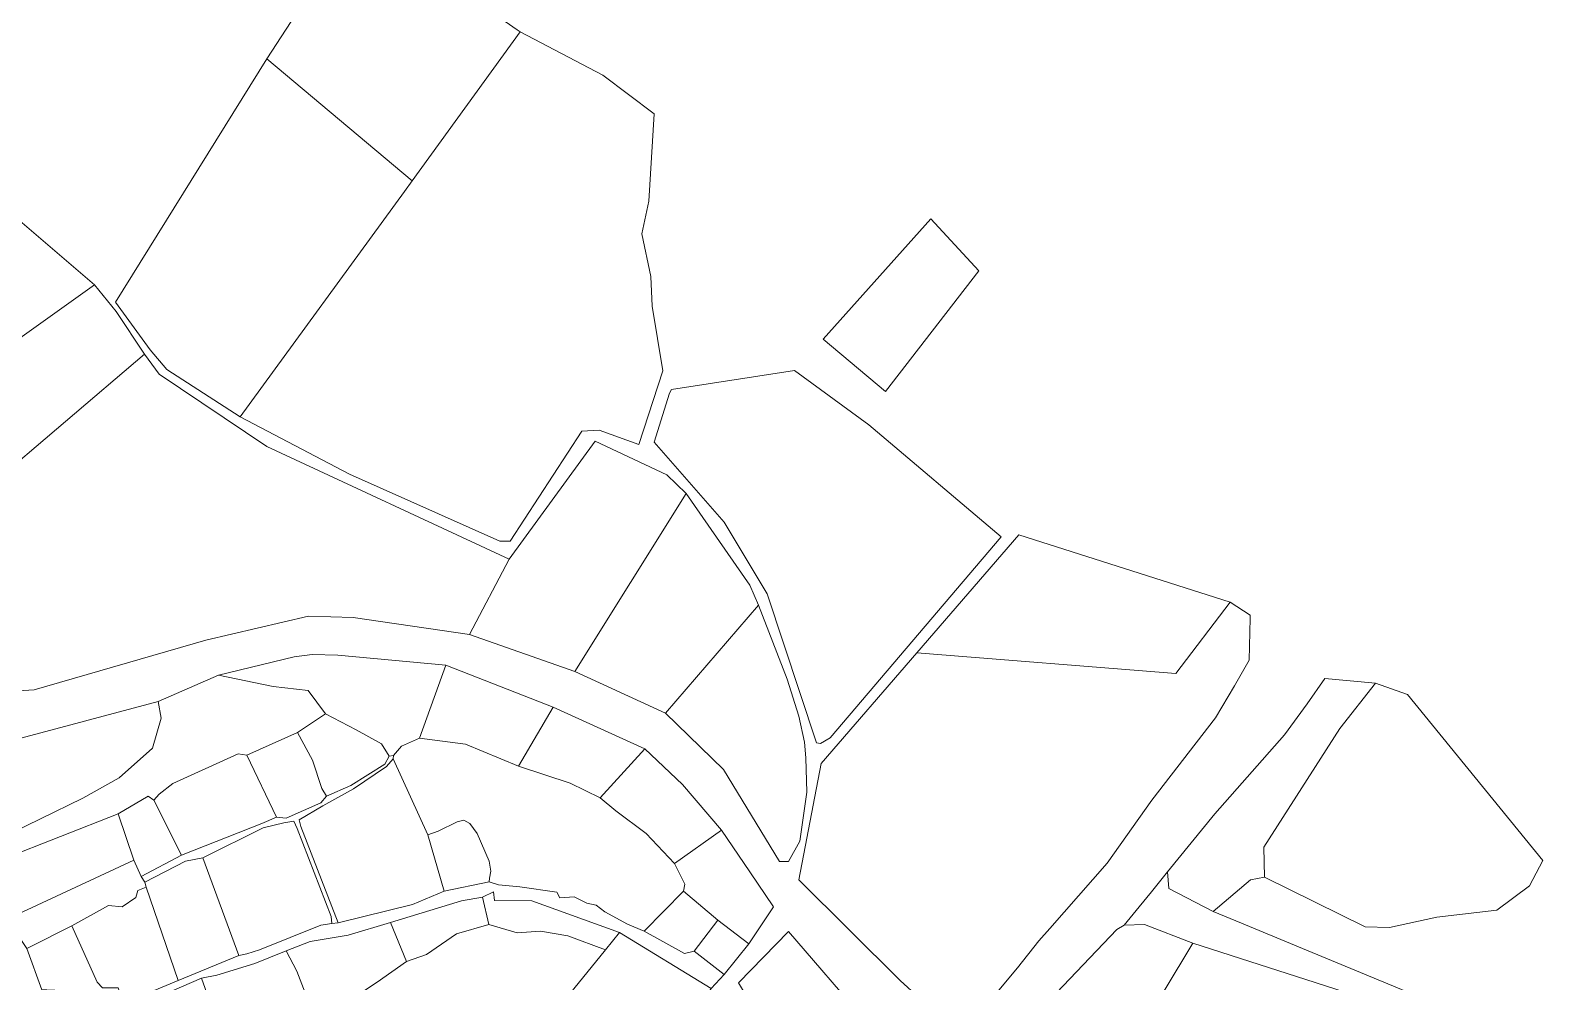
# Model space of a CAD drawing. Header units: metres. Extents: x 542555 to 550520, y 1840485 to 1846995.
# Drawn here: x 549451.6 to 549854.7, y 1844252.6 to 1844506.2 of the extents above; entities that cross this region are included whole.
import ezdxf

# ---------------------------------------------------------------- set-up
doc = ezdxf.new("R2010")
doc.units = ezdxf.units.M
doc.header["$MEASUREMENT"] = 0
doc.layers.add('Level 30', color=7, linetype='Continuous', lineweight=0)

msp = doc.modelspace()

# ---------------------------------------------------------------- linework, layer by layer
at = {"layer": 'Level 30', "color": 7, "linetype": 'Continuous', "lineweight": 0, "flags": 128}
for points in [[(549581.39, 1844506.34), (549582.14, 1844505.76), (549553.39, 1844466.06), (549514.62, 1844498.6), (549538.88, 1844535.9), (549581.39, 1844506.34)], [(549620.19, 1844415.47), (549613.81, 1844395.84), (549603.26, 1844399.63), (549598.61, 1844399.33), (549579.51, 1844370.01), (549576.76, 1844370.07), (549536.68, 1844387.91), (549507.57, 1844403.21), (549551.34, 1844463.23), (549553.39, 1844466.06), (549582.14, 1844505.76), (549604.19, 1844494.21), (549617.91, 1844483.89), (549616.44, 1844460.67), (549614.57, 1844451.95), (549616.98, 1844440.61), (549617.35, 1844432.71), (549620.19, 1844415.47)], [(549514.62, 1844498.6), (549553.39, 1844466.06), (549551.34, 1844463.23), (549507.57, 1844403.21), (549488.01, 1844415.8), (549483.6, 1844421.05), (549474.31, 1844433.71), (549514.62, 1844498.6)], [(549468.75, 1844438.36), (549415.75, 1844400.63), (549391.19, 1844425.83), (549446.35, 1844457.57), (549468.75, 1844438.36)], [(549679.55, 1844409.89), (549662.93, 1844423.91), (549691.66, 1844455.92), (549704.45, 1844442.11), (549679.55, 1844409.89)], [(549482.01, 1844419.84), (549439.83, 1844383.98), (549415.75, 1844400.63), (549468.75, 1844438.36), (549474.47, 1844431.23), (549482.01, 1844419.84)], [(549579.21, 1844365.22), (549568.67, 1844345.12), (549537.66, 1844349.65), (549525.8, 1844350.01), (549498.42, 1844343.65), (549452.6, 1844330.4), (549445.61, 1844329.95), (549430.19, 1844334.94), (549416.01, 1844344.99), (549424.35, 1844357.09), (549439.83, 1844383.98), (549482.01, 1844419.84), (549485.99, 1844414.55), (549514.64, 1844395.26), (549579.21, 1844365.22)], [(549655.3, 1844415.5), (549675.14, 1844401.08), (549710.4, 1844371.2), (549664.77, 1844317.6), (549662.21, 1844316.09), (549661.14, 1844316.33), (549648.01, 1844355.99), (549636.58, 1844375.08), (549617.88, 1844396.41), (549621.98, 1844409.51), (549622.55, 1844410.49), (549655.3, 1844415.5)], [(549626.46, 1844382.78), (549596.73, 1844335.3), (549568.67, 1844345.12), (549579.21, 1844365.22), (549602.18, 1844396.67), (549621.25, 1844387.67), (549626.46, 1844382.78)], [(549645.7, 1844352.97), (549620.94, 1844324.23), (549596.73, 1844335.3), (549626.46, 1844382.78), (549643.43, 1844358.34), (549645.7, 1844352.97)], [(549715.1, 1844371.68), (549771.43, 1844353.78), (549756.95, 1844334.73), (549687.9, 1844340.3), (549715.1, 1844371.68)], [(549658.32, 1844312.26), (549658.6, 1844303.14), (549656.68, 1844290.05), (549653.68, 1844284.63), (549651.29, 1844284.67), (549636.41, 1844309.17), (549620.94, 1844324.23), (549645.7, 1844352.97), (549653.34, 1844333.25), (549656.47, 1844323.38), (549657.94, 1844316.45), (549658.32, 1844312.26)], [(549772.61, 1844331.48), (549767.51, 1844322.96), (549750.52, 1844301), (549738.6, 1844284.18), (549723.32, 1844266.76), (549720.38, 1844263.52), (549714.71, 1844256.35), (549710.19, 1844250.89), (549707.64, 1844247.71), (549706.6952, 1844246.9536), (549704.18, 1844244.94), (549703.0347, 1844244.9096), (549695.14, 1844244.7), (549688.48, 1844248.35), (549683.45, 1844252.93), (549656.49, 1844279.73), (549662.37, 1844310.75), (549687.9, 1844340.3), (549756.95, 1844334.73), (549771.43, 1844353.78), (549776.75, 1844350.29), (549776.7343, 1844349.5062), (549776.51, 1844338.29), (549772.61, 1844331.48)], [(549562.37, 1844336.97), (549555.3, 1844317.51), (549550.57, 1844315.43), (549548.39, 1844312.92), (549547.23, 1844312.73), (549545.26, 1844316.04), (549538.45, 1844319.71), (549530.29, 1844324.04), (549525.64, 1844330.24), (549516.34, 1844331.33), (549501.76, 1844334.36), (549521.93, 1844339.25), (549526.72, 1844339.85), (549533.54, 1844339.69), (549562.37, 1844336.97)], [(549590.97, 1844325.76), (549581.72, 1844310.11), (549567.57, 1844315.95), (549555.3, 1844317.51), (549562.37, 1844336.97), (549590.97, 1844325.76)], [(549796.67, 1844333.45), (549810.18, 1844332.21), (549800.68, 1844320.07), (549780.4, 1844288.52), (549780.54, 1844280.5), (549776.8, 1844279.74), (549766.87, 1844271.32), (549755.1, 1844277.49), (549754.74, 1844281.92), (549767.29, 1844297.39), (549785.86, 1844318.46), (549791.95, 1844326.64), (549796.67, 1844333.45)], [(549807.43, 1844267.23), (549780.54, 1844280.5), (549780.4, 1844288.52), (549800.68, 1844320.07), (549810.18, 1844332.21), (549818.71, 1844329.21), (549854.73, 1844284.91), (549851.21, 1844278.16), (549842.45, 1844271.67), (549826.52, 1844269.85), (549813.9, 1844267.1), (549807.43, 1844267.23)], [(549485.72, 1844327.28), (549486.51, 1844322.85), (549484.21, 1844314.85), (549475.28, 1844306.97), (549465.64, 1844301.56), (549442.9613, 1844290.4925), (549438.53, 1844288.33), (549437.2418, 1844288.6502), (549436.8, 1844288.76), (549436.9976, 1844289.6282), (549437.51, 1844291.88), (549437.7, 1844293.97), (549439.01, 1844300.45), (549439.8425, 1844302.9808), (549440.51, 1844305.01), (549442.63, 1844310.17), (549446.4, 1844316.79), (549485.72, 1844327.28)], [(549530.29, 1844324.04), (549538.45, 1844319.71), (549545.26, 1844316.04), (549547.23, 1844312.73), (549546.09, 1844310.59), (549537.08, 1844304.91), (549530.57, 1844302.05), (549529.34, 1844304.14), (549526.8, 1844311.64), (549522.86, 1844319.03), (549530.29, 1844324.04)], [(549615.37, 1844314.65), (549603.51, 1844301.63), (549595.46, 1844305.55), (549581.72, 1844310.11), (549590.97, 1844325.76), (549615.37, 1844314.65)], [(549522.86, 1844319.03), (549526.8, 1844311.64), (549529.34, 1844304.14), (549530.57, 1844302.05), (549529.08, 1844300.33), (549519.85, 1844296.18), (549517.23, 1844296.48), (549509.28, 1844312.96), (549522.86, 1844319.03)], [(549623.27, 1844284.11), (549626.08, 1844278.64), (549625.72, 1844276.71), (549615.26, 1844266.11), (549610.81, 1844267.92), (549604.75, 1844271.22), (549602.41, 1844273.05), (549599.9, 1844273.59), (549596.55, 1844275.27), (549592.77, 1844274.99), (549591.94, 1844276.46), (549582.13, 1844277.91), (549576.39, 1844278.45), (549573.92, 1844279.26), (549573.97, 1844280.24), (549574.34, 1844282.1), (549573.91, 1844284.77), (549570.75, 1844292.12), (549568.74, 1844294.75), (549567.18, 1844295.7), (549565.35, 1844295.23), (549560.31, 1844292.75), (549557.55, 1844291.8), (549548.31, 1844312.01), (549548.39, 1844312.92), (549550.57, 1844315.43), (549555.3, 1844317.51), (549567.57, 1844315.95), (549581.72, 1844310.11), (549595.46, 1844305.55), (549603.51, 1844301.63), (549607.71, 1844298.2), (549615.77, 1844292.09), (549623.27, 1844284.11)], [(549635.87, 1844293.03), (549623.27, 1844284.11), (549615.77, 1844292.09), (549607.71, 1844298.2), (549603.51, 1844301.63), (549615.37, 1844314.65), (549625.48, 1844305.21), (549635.87, 1844293.03)], [(549548.39, 1844312.92), (549548.31, 1844312.01), (549546.56, 1844309.94), (549537.79, 1844304.06), (549529.61, 1844299.47), (549523.25, 1844295.78), (549523.68, 1844294.01), (549533.66, 1844268.35), (549531.99, 1844268.17), (549531.82, 1844269.98), (549522.78, 1844293.49), (549521.81, 1844295.41), (549519.19, 1844294.99), (549513.68, 1844293.64), (549497.6, 1844285.6), (549492.96, 1844284.79), (549482.17, 1844279.19), (549481.14, 1844280.69), (549491.91, 1844286.35), (549513.33, 1844294.78), (549517.23, 1844296.48), (549519.85, 1844296.18), (549529.08, 1844300.33), (549530.57, 1844302.05), (549537.08, 1844304.91), (549546.09, 1844310.59), (549547.23, 1844312.73), (549548.39, 1844312.92)], [(549509.28, 1844312.96), (549517.23, 1844296.48), (549513.33, 1844294.78), (549491.91, 1844286.35), (549484.53, 1844300.97), (549485.99, 1844302.64), (549489.59, 1844305.49), (549507.05, 1844313.36), (549509.28, 1844312.96)], [(549557.55, 1844291.8), (549561.96, 1844276.76), (549553.5, 1844273.21), (549533.66, 1844268.35), (549523.68, 1844294.01), (549523.25, 1844295.78), (549529.61, 1844299.47), (549537.79, 1844304.06), (549546.56, 1844309.94), (549548.31, 1844312.01), (549557.55, 1844291.8)], [(549484.53, 1844300.97), (549491.91, 1844286.35), (549481.14, 1844280.69), (549479.19, 1844285.01), (549475.04, 1844297.39), (549483.01, 1844302.1), (549484.53, 1844300.97)], [(549448.2606, 1844270.5836), (549445.53, 1844269.31), (549438.66, 1844283.13), (549444.2526, 1844285.3222), (549475.04, 1844297.39), (549479.19, 1844285.01), (549448.2606, 1844270.5836)], [(549531.99, 1844268.17), (549529.07, 1844267.71), (549512.71, 1844261.13), (549509.34, 1844260.01), (549507.18, 1844259.61), (549497.6, 1844285.6), (549513.68, 1844293.64), (549519.19, 1844294.99), (549521.81, 1844295.41), (549522.78, 1844293.49), (549531.82, 1844269.98), (549531.99, 1844268.17)], [(549557.55, 1844291.8), (549560.31, 1844292.75), (549565.35, 1844295.23), (549567.18, 1844295.7), (549568.74, 1844294.75), (549570.75, 1844292.12), (549573.91, 1844284.77), (549574.34, 1844282.1), (549573.97, 1844280.24), (549573.92, 1844279.26), (549561.96, 1844276.76), (549557.55, 1844291.8)], [(549643.399, 1844281.9028), (549649.68, 1844272.62), (549649.3128, 1844272.0653), (549643.1, 1844262.68), (549634.86, 1844268.99), (549625.72, 1844276.71), (549626.08, 1844278.64), (549623.27, 1844284.11), (549635.87, 1844293.03), (549643.399, 1844281.9028)], [(549482.17, 1844279.19), (549482.49, 1844277.81), (549480.27, 1844276.92), (549479.71, 1844275.08), (549476.09, 1844272.55), (549472.49, 1844272.91), (549462.71, 1844267.52), (549451.5895, 1844261.8904), (549450.68, 1844261.43), (549445.53, 1844269.31), (549448.2606, 1844270.5836), (549479.19, 1844285.01), (549481.14, 1844280.69), (549482.17, 1844279.19)], [(549497.6, 1844285.6), (549507.18, 1844259.61), (549491.06, 1844252.93), (549482.49, 1844277.81), (549482.17, 1844279.19), (549492.96, 1844284.79), (549497.6, 1844285.6)], [(549789.5933, 1844261.9327), (549824.8179, 1844247.3809), (549810.2601, 1844240.3922), (549809.57, 1844247.08), (549808.19, 1844250.16), (549804.31, 1844249.12), (549761.46, 1844262.93), (549748.57, 1844267.9), (549743.15, 1844267.67), (549747.1499, 1844272.5879), (549750.4117, 1844276.5983), (549754.74, 1844281.92), (549755.1, 1844277.49), (549766.87, 1844271.32), (549774.4403, 1844268.1926), (549789.5933, 1844261.9327)], [(549482.49, 1844277.81), (549491.06, 1844252.93), (549476.56, 1844246.92), (549475.03, 1844250.98), (549470.88, 1844250.95), (549469.44, 1844252.54), (549462.71, 1844267.52), (549472.49, 1844272.91), (549476.09, 1844272.55), (549479.71, 1844275.08), (549480.27, 1844276.92), (549482.49, 1844277.81)], [(549572.15, 1844275.15), (549573.81, 1844267.9), (549565.18, 1844265.34), (549557.24, 1844259.83), (549551.92, 1844258.01), (549547.63, 1844268.41), (549566.5, 1844274.15), (549572.15, 1844275.15)], [(549608.67, 1844265.7), (549604.96, 1844261.13), (549594.86, 1844264.85), (549587.6, 1844266.11), (549581.37, 1844265.63), (549573.81, 1844267.9), (549572.15, 1844275.15), (549575.03, 1844276.6), (549575.3, 1844274.26), (549585.32, 1844274.19), (549608.67, 1844265.7)], [(549625.72, 1844276.71), (549634.86, 1844268.99), (549628.55, 1844260.79), (549626.01, 1844260.11), (549615.26, 1844266.11), (549625.72, 1844276.71)], [(549462.71, 1844267.52), (549469.44, 1844252.54), (549470.88, 1844250.95), (549475.03, 1844250.98), (549476.56, 1844246.92), (549464.35, 1844242.15), (549460.26, 1844250.32), (549455.9758, 1844250.4356), (549454.7, 1844250.47), (549450.68, 1844261.43), (549451.5895, 1844261.8904), (549462.71, 1844267.52)], [(549547.63, 1844268.41), (549551.92, 1844258.01), (549544.04, 1844252.51), (549532.3, 1844244.74), (549527.08, 1844243.92), (549522.61, 1844255.41), (549519.81, 1844260.81), (549526.16, 1844263.36), (549536.3, 1844265.01), (549547.63, 1844268.41)], [(549604.96, 1844261.13), (549548.01, 1844190.98), (549532.02, 1844241.07), (549532.3, 1844244.74), (549544.04, 1844252.51), (549551.92, 1844258.01), (549557.24, 1844259.83), (549565.18, 1844265.34), (549573.81, 1844267.9), (549581.37, 1844265.63), (549587.6, 1844266.11), (549594.86, 1844264.85), (549604.96, 1844261.13)], [(549634.86, 1844268.99), (549643.1, 1844262.68), (549636.51, 1844254.53), (549628.55, 1844260.79), (549634.86, 1844268.99)], [(549695.31, 1844229.45), (549678.39, 1844191.16), (549670.75, 1844192.41), (549666.37, 1844195.54), (549664.33, 1844201.11), (549656.35, 1844208.5), (549653.38, 1844211.75), (549654.79, 1844226.3), (549654.13, 1844230.4), (549651.01, 1844234.62), (549640.39, 1844252.29), (549653.69, 1844266.04), (549674.18, 1844242.17), (549695.31, 1844229.45)], [(549761.46, 1844262.93), (549738.78, 1844225.21), (549708.99, 1844232.67), (549741.2, 1844266.54), (549743.15, 1844267.67), (549748.57, 1844267.9), (549761.46, 1844262.93)], [(549608.67, 1844265.7), (549633.06, 1844250.8), (549625.44, 1844239.87), (549620.62, 1844233.34), (549616.19, 1844226.36), (549613.07, 1844217.61), (549610.46, 1844209.05), (549607.96, 1844196.04), (549598.71, 1844203.77), (549564.25, 1844169.71), (549549.83, 1844185.26), (549548.01, 1844190.98), (549604.96, 1844261.13), (549608.67, 1844265.7)], [(549804.31, 1844249.12), (549804.54, 1844244.61), (549797.79, 1844235.93), (549784.59, 1844224.08), (549777.54, 1844219.17), (549772.05, 1844216.39), (549767.85, 1844214.79), (549759.93, 1844218.73), (549747.4, 1844222.95), (549738.78, 1844225.21), (549761.46, 1844262.93), (549804.31, 1844249.12)], [(549519.81, 1844260.81), (549522.61, 1844255.41), (549527.08, 1844243.92), (549524.49, 1844243.13), (549503.8, 1844235.53), (549503.13, 1844237.17), (549497.27, 1844253.58), (549501.35, 1844254.35), (549511.47, 1844257.51), (549519.81, 1844260.81)], [(549499.32, 1844232.77), (549494.95, 1844229.21), (549484.01, 1844231.83), (549479.11, 1844232.32), (549475.26, 1844244.06), (549497.27, 1844253.58), (549503.13, 1844237.17), (549503.8, 1844235.53), (549499.32, 1844232.77)]]:
    msp.add_lwpolyline(points, close=True, dxfattribs=at)
for points in [[(549442.9613, 1844290.4925), (549465.64, 1844301.56), (549475.28, 1844306.97), (549484.21, 1844314.85), (549486.51, 1844322.85), (549485.72, 1844327.28), (549501.76, 1844334.36), (549516.34, 1844331.33), (549525.64, 1844330.24), (549530.29, 1844324.04), (549530.29, 1844324.04), (549522.86, 1844319.03), (549509.28, 1844312.96), (549507.05, 1844313.36), (549489.59, 1844305.49), (549485.99, 1844302.64), (549484.53, 1844300.97), (549483.01, 1844302.1), (549475.04, 1844297.39), (549444.2526, 1844285.3222)], [(549476.56, 1844246.92), (549491.06, 1844252.93), (549507.18, 1844259.61), (549509.34, 1844260.01), (549512.71, 1844261.13), (549529.07, 1844267.71), (549531.99, 1844268.17), (549533.66, 1844268.35), (549553.5, 1844273.21), (549561.96, 1844276.76), (549573.92, 1844279.26), (549576.39, 1844278.45), (549582.13, 1844277.91), (549591.94, 1844276.46), (549592.77, 1844274.99), (549596.55, 1844275.27), (549599.9, 1844273.59), (549602.41, 1844273.05), (549604.75, 1844271.22), (549610.81, 1844267.92), (549615.26, 1844266.11), (549626.01, 1844260.11), (549628.55, 1844260.79), (549636.51, 1844254.53), (549636.51, 1844254.53), (549633.06, 1844250.8), (549608.67, 1844265.7), (549585.32, 1844274.19), (549575.3, 1844274.26), (549575.03, 1844276.6), (549572.15, 1844275.15), (549566.5, 1844274.15), (549547.63, 1844268.41), (549536.3, 1844265.01), (549526.16, 1844263.36), (549519.81, 1844260.81), (549511.47, 1844257.51), (549501.35, 1844254.35), (549497.27, 1844253.58), (549475.26, 1844244.06)]]:
    msp.add_lwpolyline(points, dxfattribs=at)

doc.saveas('drawing.dxf')
